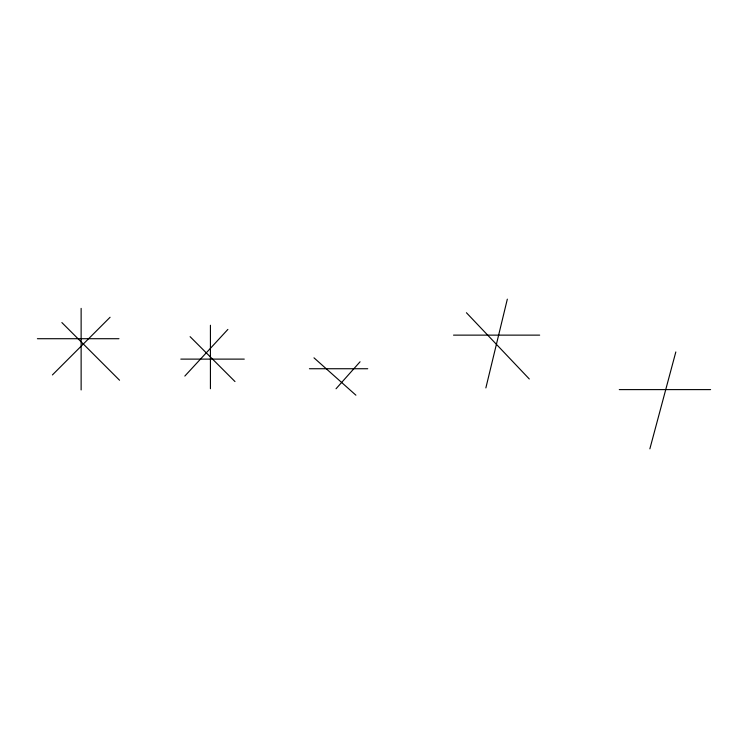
<?xml version="1.0" encoding="UTF-8"?>
<svg xmlns="http://www.w3.org/2000/svg" width="748" height="748" viewBox="0 0 748 748"><rect width="100%" height="100%" fill="white"/><g stroke="black" fill="none" stroke-linecap="round" stroke-linejoin="round"><path stroke-width="1.12" d="M485.863 387.922L507.331 299.153M649.862 448.847L675.827 351.953M336.03 388.764L360.059 361.78M184.831 376.066L227.878 329.419M52.407 374.935L110.078 317.264M453.522 335.132L539.673 335.132M37.4 338.713L118.969 338.713M180.81 359.115L244.278 359.115M309.41 368.736L367.736 368.736M619.279 389.605L710.6 389.605M313.982 357.834L355.898 395.178M190.104 336.675L234.984 381.555M61.869 322.566L119.549 380.236M466.425 312.729L529.294 378.974M210.422 325.249L210.422 388.717M81.13 308.372L81.13 389.942"/></g></svg>
